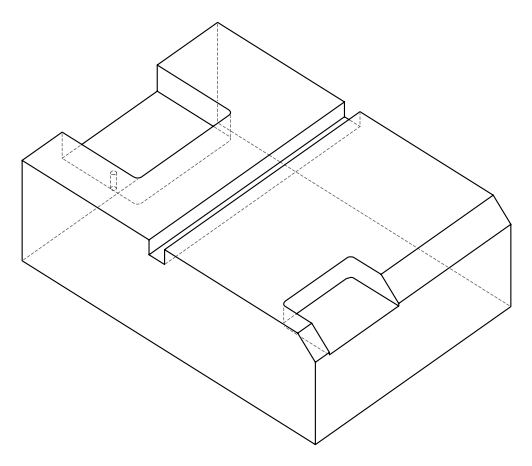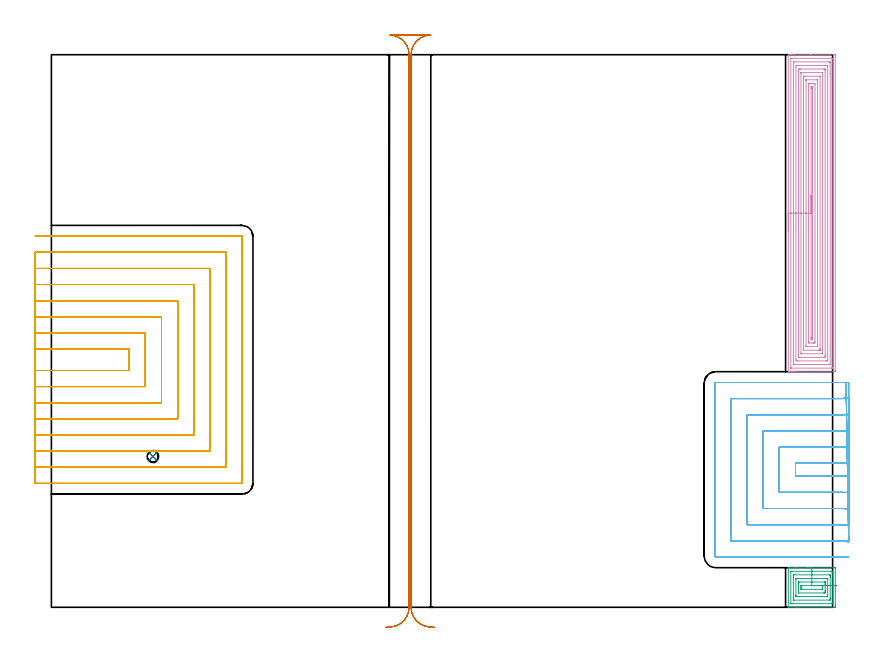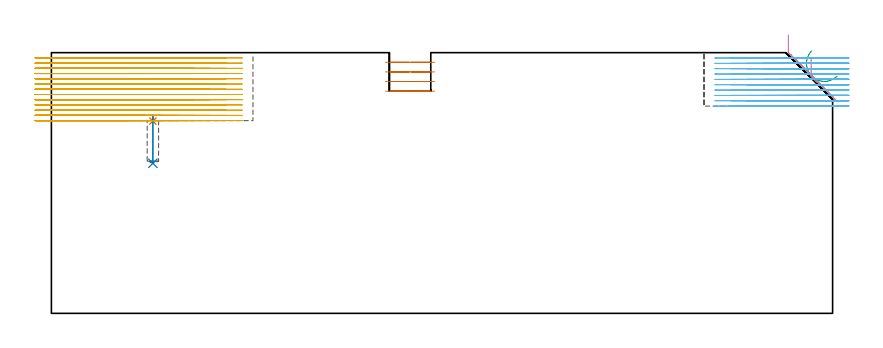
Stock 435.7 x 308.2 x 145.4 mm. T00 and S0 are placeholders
(PLAN: 7 operations, 4 tool changes, 131.5 min)
(1 SPOT_DRILL | STEP1POCKET | NXT0321_9005460120000 | 0.04 min | 4146 mm3)
(2 DRILL_BLIND_HOLE_INTO_CENTER | STEP1POCKET | NXT0301_035 | 0.11 min | 748 mm3)
(3 AREA_MILL | FG_CHAMFER_SURFACE | UGT0205_001 | 2.05 min | 10461 mm3)
(4 AREA_MILL_1 | FG_CHAMFER_SURFACE_1 | UGT0205_001 | 14.42 min | 63555 mm3)
(5 MILL_SLOT | SLOT_PARTIAL_RECTANGULAR | NXT0201_011 | Follow Part, ap 3, ae 75% | 79.08 min | 633876 mm3)
(6 MILL_SLOT_1 | SLOT_PARTIAL_RECTANGULAR_1 | NXT0201_011 | Follow Part, ap 3, ae 75% | 30.05 min | 227278 mm3)
(7 MILL_RECTANGULAR_SLOT | SLOT_RECTANGULAR | UGT0201_105 | Follow Part, ap 5.5, ae 75% | 5.75 min | 153091 mm3)
(TOOL NXT0321_9005460120000 | NC Spot Drill, 142deg, 12mm, Carbide, Uncoated | D12 PA142 FL30 Z2)
(TOOL NXT0301_035 | Carbide Drill 6.4mm [860.1-0640-032A1-MM 2214] | D6.4 PA140 FL53 Z2)
(TOOL UGT0205_001 | Chamfer Mill 20 x 3 x 45 deg. | D20 FL50 Z2)
(TOOL NXT0201_011 | ENDMILL 12mm [2P460-1200-NA 1630] | D12 FL38 Z6)
(TOOL UGT0201_105 | End Mill 22 mm | D22 FL25 Z2)
(OP 1 SPOT_DRILL)
G17 G21 G94 G90
T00 M6
G54
G17 G0 G90 X56.6 Y84.1 S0 M3
G43 Z155.4 H0
G94 G81 G98 Z107.225 F250. R110.5
G80
M5
M2
(OP 2 DRILL_BLIND_HOLE_INTO_CENTER)
G17 G21 G94 G90
T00 M6
G54
G17 G0 G90 X56.6 Y84.1 S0 M3
G43 Z155.4 H1
G94 G81 G98 Z83.7 F250. R109.5
G80
M5
M2
(OP 3 AREA_MILL)
G17 G21 G94 G90
T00 M6
G54
G17 G0 G90 X424.1 Y22.1 S1061 M3
G43 Z155.4 H0
Z146.438
G94 G1 X423.511 Z145.794 F250.
X422.98 Z145.102
X422.511 Z144.366
X422.108 Z143.593
X421.774 Z142.787
X421.512 Z141.955
X421.323 Z141.103
X421.209 Z140.238
X421.171 Z139.366
X421.209 Z138.495
X421.323 Z137.63
X421.512 Z136.778
X421.774 Z135.946
X422.108 Z135.14
X422.511 Z134.366
X422.98 Z133.631
X423.511 Z132.939
X424.1 Z132.295
X436.594 Z119.801
X437.022 Y22.097 Z119.374
X437.191 Y22.09 Z119.205
X437.199 Y21.922 Z119.199
X437.2 Y21.637 Z119.2
Y0.746
X437.198 Y0.463 Z119.202
X437.191 Y0.005 Z119.205
X437.061 Y0.002 Z119.335
X436.594 Y0. Z119.801
X416.536 Z139.858
X416.068 Z140.325
X415.219 Z141.18
X411.044 Z145.355
X411.007 Y0.003 Z145.391
X411.004 Y0.007 Z145.394
X411. Y0.021 Z145.4
Y22.078
X411.004 Y22.093 Z145.394
X411.006 Y22.097 Z145.391
X411.059 Y22.1 Z145.34
X415.219 Z141.18
X416.068 Z140.325
X424.1 Z132.295
X424.102 Y21.635 Z132.298
X424.1 Y20.1 Z132.3
X434.81 Z121.59
X435.474 Y20.098 Z120.926
X435.702 Y20.093 Z120.698
X435.772 Y20.09 Z120.628
X435.78 Y19.955 Z120.62
X435.784 Y19.873 Z120.616
X435.785 Y19.79 Z120.615
Y2.227
Y2.146
X435.781 Y2.062 Z120.619
X435.779 Y2.015 Z120.621
X435.758 Y2.01 Z120.642
X435.702 Y2.007 Z120.698
X435.039 Y2. Z121.361
X413.39 Z143.01
X412.726 Y2.002 Z143.674
X412.498 Y2.007 Z143.902
X412.428 Y2.01 Z143.972
X412.42 Y2.145 Z143.98
X412.416 Y2.227 Z143.984
X412.415 Y2.309 Z143.985
Y19.873
Y19.954
X412.418 Y20.038 Z143.982
X412.421 Y20.085 Z143.979
X412.442 Y20.09 Z143.958
X412.498 Y20.093 Z143.902
X413.161 Y20.1 Z143.239
X424.1 Z132.3
Y18.1
X433.925 Z122.475
X434.35 Y18.09 Z122.05
X434.365 Y17.956 Z122.035
X434.369 Y17.662 Z122.031
X434.371 Y17.226 Z122.029
Y16.777
Y5.307
X434.369 Y4.874 Z122.031
X434.365 Y4.432 Z122.035
X434.352 Y4.01 Z122.048
X433.909 Y4. Z122.491
X414.275 Z142.125
X413.85 Y4.01 Z142.55
X413.836 Y4.144 Z142.564
X413.831 Y4.438 Z142.569
X413.829 Y4.874 Z142.571
Y5.323
Y16.793
X413.831 Y17.226 Z142.569
X413.835 Y17.668 Z142.565
X413.848 Y18.09 Z142.552
X414.291 Y18.1 Z142.109
X424.1 Z132.3
Y16.1
X432.379 Z124.021
X432.861 Y16.097 Z123.539
X432.911 Y16.095 Z123.489
X432.943 Y16.091 Z123.457
X432.95 Y16.063 Z123.45
X432.954 Y15.886 Z123.446
X432.957 Y15.528 Z123.443
Y15.461
Y6.639
X432.955 Y6.231 Z123.445
X432.952 Y6.028 Z123.448
X432.951 Y6.011 Z123.449
X432.927 Y6.007 Z123.473
X432.87 Y6.002 Z123.53
X432.778 Y6. Z123.622
X415.821 Z140.579
X415.339 Y6.003 Z141.061
X415.289 Y6.005 Z141.111
X415.257 Y6.009 Z141.143
X415.25 Y6.037 Z141.15
X415.246 Y6.214 Z141.154
X415.243 Y6.572 Z141.157
Y6.639
Y15.461
X415.245 Y15.869 Z141.155
X415.248 Y16.072 Z141.152
X415.249 Y16.089 Z141.151
X415.273 Y16.093 Z141.127
X415.33 Y16.098 Z141.07
X415.422 Y16.1 Z140.978
X424.1 Z132.3
Y14.1
X431.376 Y14.099 Z125.024
X431.484 Y14.097 Z124.916
X431.518 Y14.094 Z124.882
X431.533 Y14.091 Z124.867
X431.536 Y14.08 Z124.864
X431.539 Y13.997 Z124.861
X431.542 Y13.697 Z124.858
X431.543 Y13.397 Z124.857
Y12.815
Y9.285
Y8.986
X431.541 Y8.403 Z124.859
X431.539 Y8.107 Z124.861
X431.536 Y8.013 Z124.864
X431.443 Y8.009 Z124.957
X431.24 Y8.005 Z125.16
X430.755 Y8. Z125.645
X416.824 Y8.001 Z139.576
X416.716 Y8.003 Z139.684
X416.682 Y8.006 Z139.718
X416.667 Y8.009 Z139.733
X416.664 Y8.02 Z139.736
X416.661 Y8.103 Z139.739
X416.658 Y8.403 Z139.742
X416.657 Y8.703 Z139.743
Y9.285
Y12.815
Y13.114
X416.659 Y13.697 Z139.741
X416.661 Y13.992 Z139.739
X416.664 Y14.087 Z139.736
X416.757 Y14.091 Z139.643
X416.96 Y14.095 Z139.44
X417.445 Y14.1 Z138.955
X424.1 Z132.3
Y12.1
X429.455 Z126.945
X429.624 Y12.098 Z126.776
X429.964 Y12.09 Z126.436
X430.123 Y12.077 Z126.277
X430.125 Y12.027 Z126.275
X430.128 Y11.932 Z126.272
X430.129 Y11.266 Z126.271
Y11.05
X430.128 Y10.384 Z126.272
X430.126 Y10.168 Z126.274
X430.122 Y10.011 Z126.278
X429.794 Y10.003 Z126.606
X429.624 Y10. Z126.776
X418.745 Z137.655
X418.576 Y10.002 Z137.824
X418.237 Y10.01 Z138.163
X418.077 Y10.023 Z138.323
X418.075 Y10.073 Z138.325
X418.072 Y10.168 Z138.328
X418.071 Y10.834 Z138.329
Y11.05
X418.072 Y11.716 Z138.328
X418.074 Y11.932 Z138.326
X418.078 Y12.089 Z138.322
X418.406 Y12.097 Z137.994
X418.576 Y12.1 Z137.824
X424.1 Z132.3
X424.743 Z131.711
X425.435 Z131.18
X426.171 Z130.711
X426.945 Z130.308
X427.751 Z129.974
X428.583 Z129.712
X429.435 Z129.523
X430.299 Z129.409
X431.171 Z129.371
X432.043 Z129.409
X432.908 Z129.523
X433.759 Z129.712
X434.591 Z129.974
X435.397 Z130.308
X436.171 Z130.711
X436.907 Z131.18
X437.599 Z131.711
X438.242 Z132.3
G0 Z155.4
M5
M2
(OP 4 AREA_MILL_1)
G17 G21 G94 G90
T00 M6
G54
G17 G0 G90 X411. Y209.8 S1061 M3
G43 Z155.4 H0
G94 G1 Y209.838 Z154.528 F250.
Y209.952 Z153.663
Y210.141 Z152.812
Y210.403 Z151.98
Y210.737 Z151.174
Y211.14 Z150.4
Y211.608 Z149.664
Y212.14 Z148.972
Y212.729 Z148.329
Y213.372 Z147.739
Y214.064 Z147.208
Y214.8 Z146.74
Y215.574 Z146.337
Y216.38 Z146.003
Y217.212 Z145.741
Y218.063 Z145.552
Y218.928 Z145.438
Y219.8 Z145.4
Y308.054
X411.003 Y308.19 Z145.388
X411.05 Y308.193 Z145.342
X411.396 Y308.2 Z145.003
X411.914 Z144.485
X412.498 Z143.897
X413.682 Z142.715
X414.283 Z142.111
X423.652 Z132.745
X436.594 Z119.803
X436.897 Y308.198 Z119.5
X437.192 Y308.19 Z119.206
X437.199 Y307.896 Z119.199
X437.2 Y132.278 Z119.2
X437.198 Y131.991 Z119.202
X437.191 Y131.407 Z119.206
X437.183 Y131.404 Z119.214
X436.594 Y131.4 Z119.803
X415.768 Z140.628
X414.283 Z142.111
X413.682 Z142.715
X413.39 Z143.006
X412.79 Z143.606
X412.498 Z143.897
X411.914 Z144.485
X411.396 Z145.003
X411.052 Z145.339
X411.039 Y131.402 Z145.352
X411.003 Y131.41 Z145.388
X411. Y131.546 Z145.4
Y219.8
X412.414 Z143.986
Y305.909
X412.415 Y305.993 Z143.985
X412.42 Y306.16 Z143.98
X412.423 Y306.192 Z143.977
X412.429 Y306.195 Z143.971
X412.451 Y306.198 Z143.949
X412.498 Y306.199 Z143.902
X413.016 Y306.2 Z143.384
X435.328 Y306.199 Z121.072
X435.702 Y306.193 Z120.698
X435.754 Y306.19 Z120.646
X435.779 Y306.181 Z120.621
X435.782 Y306.076 Z120.618
X435.785 Y305.909 Z120.615
X435.786 Y133.691 Z120.614
X435.785 Y133.607 Z120.615
X435.78 Y133.44 Z120.62
X435.777 Y133.408 Z120.623
X435.771 Y133.405 Z120.629
X435.749 Y133.402 Z120.651
X435.702 Y133.4 Z120.698
X435.184 Z121.216
X412.872 Y133.401 Z143.528
X412.498 Y133.407 Z143.902
X412.446 Y133.41 Z143.954
X412.421 Y133.42 Z143.979
X412.418 Y133.524 Z143.982
X412.415 Y133.691 Z143.985
X412.414 Y219.8 Z143.986
X413.828 Z142.572
X413.829 Y304.043 Z142.571
X413.83 Y304.156 Z142.57
X413.832 Y304.183 Z142.568
X413.834 Y304.189 Z142.566
X413.863 Y304.193 Z142.537
X413.968 Y304.198 Z142.432
X414.126 Y304.2 Z142.274
X414.283 Z142.117
X433.76 Z122.64
X433.917 Y304.198 Z122.483
X434.075 Y304.195 Z122.325
X434.365 Y304.184 Z122.035
X434.367 Y304.043 Z122.033
X434.371 Y303.59 Z122.029
X434.372 Y297.488 Z122.028
X434.371 Y135.557 Z122.029
X434.37 Y135.444 Z122.03
X434.368 Y135.417 Z122.032
X434.366 Y135.411 Z122.034
X434.337 Y135.407 Z122.063
X434.232 Y135.402 Z122.168
X434.074 Y135.4 Z122.326
X433.917 Z122.483
X414.44 Z141.96
X414.283 Y135.402 Z142.117
X414.126 Y135.405 Z142.274
X413.835 Y135.416 Z142.565
X413.833 Y135.557 Z142.567
X413.83 Y136.01 Z142.57
X413.828 Y142.084 Z142.572
Y219.8
X415.243 Z141.157
Y301.368
X415.25 Y302.186 Z141.15
X416.068 Y302.2 Z140.332
X416.128 Z140.272
X432.192 Z124.208
X432.95 Y302.184 Z123.45
X432.957 Y301.435 Z123.443
Y138.232
X432.95 Y137.414 Z123.45
X432.132 Y137.4 Z124.268
X432.072 Z124.328
X416.008 Z140.392
X415.25 Y137.416 Z141.15
X415.243 Y138.164 Z141.157
Y219.8
X416.657 Z139.743
Y298.997
X416.658 Y299.585 Z139.742
X416.66 Y299.885 Z139.74
X416.664 Y300.182 Z139.736
X416.96 Y300.191 Z139.44
X417.24 Y300.198 Z139.16
X417.853 Y300.2 Z138.547
X418.13 Z138.27
X430.624 Z125.776
X431.24 Y300.198 Z125.16
X431.522 Y300.194 Z124.878
X431.537 Y300.185 Z124.863
X431.539 Y300.178 Z124.861
X431.542 Y299.585 Z124.858
X431.543 Y299.282 Z124.857
Y140.603
X431.542 Y140.015 Z124.858
X431.54 Y139.714 Z124.86
X431.536 Y139.418 Z124.864
X431.24 Y139.409 Z125.16
X430.96 Y139.402 Z125.44
X430.347 Y139.4 Z126.053
X430.07 Z126.33
X417.575 Z138.825
X416.96 Y139.402 Z139.44
X416.678 Y139.406 Z139.722
X416.663 Y139.415 Z139.737
X416.661 Y139.422 Z139.739
X416.658 Y140.015 Z139.742
X416.657 Y140.318 Z139.743
Y219.8
X418.071 Z138.329
X418.072 Y297.802 Z138.328
X418.075 Y298.139 Z138.325
X418.078 Y298.179 Z138.322
X418.08 Y298.19 Z138.32
X418.109 Y298.193 Z138.291
X418.215 Y298.197 Z138.185
X418.348 Y298.2 Z138.052
X429.95 Z126.45
X430.086 Y298.197 Z126.314
X430.115 Y298.194 Z126.285
X430.122 Y298.19 Z126.278
X430.125 Y298.182 Z126.275
X430.127 Y298.15 Z126.273
X430.129 Y298.021 Z126.271
Y297.802
X430.128 Y141.798 Z126.272
X430.125 Y141.461 Z126.275
X430.122 Y141.421 Z126.278
X430.12 Y141.41 Z126.28
X430.091 Y141.407 Z126.309
X429.985 Y141.403 Z126.415
X429.852 Y141.4 Z126.548
X418.25 Z138.15
X418.114 Y141.403 Z138.286
X418.085 Y141.406 Z138.315
X418.078 Y141.41 Z138.322
X418.075 Y141.418 Z138.325
X418.073 Y141.45 Z138.327
X418.071 Y141.579 Z138.329
Y141.798
Y219.8
X419.485 Z136.915
Y295.28
X419.488 Y296.02 Z136.912
X419.49 Y296.167 Z136.91
X419.492 Y296.186 Z136.908
X419.504 Y296.19 Z136.896
X419.548 Y296.195 Z136.852
X419.638 Y296.198 Z136.762
X420.35 Y296.2 Z136.05
X428.623 Y296.199 Z127.778
X428.67 Y296.195 Z127.73
X428.701 Y296.19 Z127.699
X428.708 Y296.185 Z127.692
X428.71 Y296.171 Z127.69
X428.713 Y296.02 Z127.687
X428.714 Y295.868 Z127.686
X428.715 Y144.32 Z127.685
X428.712 Y143.58 Z127.688
X428.71 Y143.433 Z127.69
X428.708 Y143.414 Z127.692
X428.696 Y143.41 Z127.704
X428.652 Y143.405 Z127.748
X428.562 Y143.402 Z127.838
X427.85 Y143.4 Z128.55
X419.578 Y143.401 Z136.822
X419.53 Y143.405 Z136.87
X419.499 Y143.41 Z136.901
X419.492 Y143.415 Z136.908
X419.49 Y143.429 Z136.91
X419.487 Y143.58 Z136.913
X419.486 Y143.732 Z136.914
X419.485 Y219.8 Z136.915
X420.9 Z135.5
Y293.867
X420.902 Y294.042 Z135.498
X420.906 Y294.18 Z135.494
X420.907 Y294.191 Z135.493
X420.915 Y294.194 Z135.485
X420.941 Y294.198 Z135.459
X420.995 Y294.199 Z135.405
X426.814 Y294.2 Z129.586
X427.202 Y294.192 Z129.198
X427.292 Y294.19 Z129.108
X427.296 Y294.131 Z129.104
X427.298 Y294.068 Z129.102
X427.3 Y293.715 Z129.1
Y145.733
X427.298 Y145.558 Z129.102
X427.294 Y145.42 Z129.106
X427.293 Y145.409 Z129.107
X427.285 Y145.406 Z129.115
X427.259 Y145.402 Z129.141
X427.205 Y145.401 Z129.195
X421.386 Y145.4 Z135.014
X420.998 Y145.408 Z135.402
X420.908 Y145.41 Z135.492
X420.904 Y145.469 Z135.496
X420.902 Y145.532 Z135.498
X420.9 Y145.885 Z135.5
Y219.8
X422.314 Z134.086
Y291.562
X422.315 Y292.19 Z134.085
X422.572 Y292.197 Z133.828
X423.208 Y292.2 Z133.192
X423.462 Z132.938
X425.248 Y292.199 Z131.152
X425.885 Y292.19 Z130.515
X425.886 Y291.562 Z130.514
Y148.038
X425.885 Y147.41 Z130.515
X425.628 Y147.403 Z130.772
X424.992 Y147.4 Z131.408
X424.738 Z131.662
X422.952 Y147.401 Z133.448
X422.315 Y147.41 Z134.085
X422.314 Y148.038 Z134.086
Y148.039
Y219.8
X423.728 Z132.672
Y289.259
X423.73 Y289.779 Z132.67
X423.735 Y290.144 Z132.665
X423.738 Y290.19 Z132.662
X423.784 Y290.194 Z132.616
X423.889 Y290.198 Z132.511
X424.1 Y290.2 Z132.3
X424.24 Z132.16
X424.353 Y290.198 Z132.047
X424.427 Y290.194 Z131.973
X424.465 Y290.19 Z131.935
X424.466 Y290.15 Z131.934
X424.47 Y289.779 Z131.93
X424.472 Y289.408 Z131.928
Y288.888
Y150.341
X424.47 Y149.821 Z131.93
X424.465 Y149.456 Z131.935
X424.462 Y149.41 Z131.938
X424.416 Y149.406 Z131.984
X424.311 Y149.402 Z132.089
X424.1 Y149.4 Z132.3
X423.96 Z132.44
X423.847 Y149.402 Z132.553
X423.773 Y149.406 Z132.627
X423.735 Y149.41 Z132.665
X423.734 Y149.45 Z132.666
X423.73 Y149.821 Z132.67
X423.728 Y150.192 Z132.672
Y150.712
Y219.8
Y220.672 Z132.71
Y221.536 Z132.824
Y222.388 Z133.013
Y223.22 Z133.275
Y224.026 Z133.609
Y224.8 Z134.012
Y225.536 Z134.481
Y226.228 Z135.012
Y226.871 Z135.601
Y227.46 Z136.244
Y227.991 Z136.936
Y228.46 Z137.672
Y228.863 Z138.446
Y229.197 Z139.252
Y229.459 Z140.084
Y229.648 Z140.936
Y229.762 Z141.8
Y229.8 Z142.672
G0 Z155.4
M5
M2
(OP 5 MILL_SLOT)
G17 G21 G94 G90
T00 M6
G54
G17 G0 G90 X-9. Y132.1 S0 M3
G43 Z155.4 H1
Z142.485
G94 G1 X-6. F250.
X43.4 F500.
Y144.
X-6.
X-9. F250.
Y123.1
X-6.
X52.4 F500.
Y153.
X-6.
X-9. F250.
Y114.1
X-6.
X61.4 F500.
Y162.
X-6.
X-9. F250.
Y105.1
X-6.
X70.4 F500.
Y171.
X-6.
X-9. F250.
Y96.1
X-6.
X79.4 F500.
Y180.
X-6.
X-9. F250.
Y87.1
X-6.
X88.4 F500.
Y189.
X-6.
X-9. F250.
Y78.1
X-6.
X97.4 F500.
Y198.
X-6.
X-9. F250.
Y69.1
X-6.
X106.2 F500.
G3 X106.4 Y69.3 R0.2
G1 Y206.8
G3 X106.2 Y207. R0.2
G1 X-6.
X-9. F250.
G0 Y132.1 Z139.569
G1 X-6.
X43.4 F500.
Y144.
X-6.
X-9. F250.
Y123.1
X-6.
X52.4 F500.
Y153.
X-6.
X-9. F250.
Y114.1
X-6.
X61.4 F500.
Y162.
X-6.
X-9. F250.
Y105.1
X-6.
X70.4 F500.
Y171.
X-6.
X-9. F250.
Y96.1
X-6.
X79.4 F500.
Y180.
X-6.
X-9. F250.
Y87.1
X-6.
X88.4 F500.
Y189.
X-6.
X-9. F250.
Y78.1
X-6.
X97.4 F500.
Y198.
X-6.
X-9. F250.
Y69.1
X-6.
X106.2 F500.
G3 X106.4 Y69.3 R0.2
G1 Y206.8
G3 X106.2 Y207. R0.2
G1 X-6.
X-9. F250.
G0 Y132.1 Z136.654
G1 X-6.
X43.4 F500.
Y144.
X-6.
X-9. F250.
Y123.1
X-6.
X52.4 F500.
Y153.
X-6.
X-9. F250.
Y114.1
X-6.
X61.4 F500.
Y162.
X-6.
X-9. F250.
Y105.1
X-6.
X70.4 F500.
Y171.
X-6.
X-9. F250.
Y96.1
X-6.
X79.4 F500.
Y180.
X-6.
X-9. F250.
Y87.1
X-6.
X88.4 F500.
Y189.
X-6.
X-9. F250.
Y78.1
X-6.
X97.4 F500.
Y198.
X-6.
X-9. F250.
Y69.1
X-6.
X106.2 F500.
G3 X106.4 Y69.3 R0.2
G1 Y206.8
G3 X106.2 Y207. R0.2
G1 X-6.
X-9. F250.
G0 Y132.1 Z133.738
G1 X-6.
X43.4 F500.
Y144.
X-6.
X-9. F250.
Y123.1
X-6.
X52.4 F500.
Y153.
X-6.
X-9. F250.
Y114.1
X-6.
X61.4 F500.
Y162.
X-6.
X-9. F250.
Y105.1
X-6.
X70.4 F500.
Y171.
X-6.
X-9. F250.
Y96.1
X-6.
X79.4 F500.
Y180.
X-6.
X-9. F250.
Y87.1
X-6.
X88.4 F500.
Y189.
X-6.
X-9. F250.
Y78.1
X-6.
X97.4 F500.
Y198.
X-6.
X-9. F250.
Y69.1
X-6.
X106.2 F500.
G3 X106.4 Y69.3 R0.2
G1 Y206.8
G3 X106.2 Y207. R0.2
G1 X-6.
X-9. F250.
G0 Y132.1 Z130.823
G1 X-6.
X43.4 F500.
Y144.
X-6.
X-9. F250.
Y123.1
X-6.
X52.4 F500.
Y153.
X-6.
X-9. F250.
Y114.1
X-6.
X61.4 F500.
Y162.
X-6.
X-9. F250.
Y105.1
X-6.
X70.4 F500.
Y171.
X-6.
X-9. F250.
Y96.1
X-6.
X79.4 F500.
Y180.
X-6.
X-9. F250.
Y87.1
X-6.
X88.4 F500.
Y189.
X-6.
X-9. F250.
Y78.1
X-6.
X97.4 F500.
Y198.
X-6.
X-9. F250.
Y69.1
X-6.
X106.2 F500.
G3 X106.4 Y69.3 R0.2
G1 Y206.8
G3 X106.2 Y207. R0.2
G1 X-6.
X-9. F250.
G0 Y132.1 Z127.908
G1 X-6.
X43.4 F500.
Y144.
X-6.
X-9. F250.
Y123.1
X-6.
X52.4 F500.
Y153.
X-6.
X-9. F250.
Y114.1
X-6.
X61.4 F500.
Y162.
X-6.
X-9. F250.
Y105.1
X-6.
X70.4 F500.
Y171.
X-6.
X-9. F250.
Y96.1
X-6.
X79.4 F500.
Y180.
X-6.
X-9. F250.
Y87.1
X-6.
X88.4 F500.
Y189.
X-6.
X-9. F250.
Y78.1
X-6.
X97.4 F500.
Y198.
X-6.
X-9. F250.
Y69.1
X-6.
X106.2 F500.
G3 X106.4 Y69.3 R0.2
G1 Y206.8
G3 X106.2 Y207. R0.2
G1 X-6.
X-9. F250.
G0 Y132.1 Z124.992
G1 X-6.
X43.4 F500.
Y144.
X-6.
X-9. F250.
Y123.1
X-6.
X52.4 F500.
Y153.
X-6.
X-9. F250.
Y114.1
X-6.
X61.4 F500.
Y162.
X-6.
X-9. F250.
Y105.1
X-6.
X70.4 F500.
Y171.
X-6.
X-9. F250.
Y96.1
X-6.
X79.4 F500.
Y180.
X-6.
X-9. F250.
Y87.1
X-6.
X88.4 F500.
Y189.
X-6.
X-9. F250.
Y78.1
X-6.
X97.4 F500.
Y198.
X-6.
X-9. F250.
Y69.1
X-6.
X106.2 F500.
G3 X106.4 Y69.3 R0.2
G1 Y206.8
G3 X106.2 Y207. R0.2
G1 X-6.
X-9. F250.
G0 Y132.1 Z122.077
G1 X-6.
X43.4 F500.
Y144.
X-6.
X-9. F250.
Y123.1
X-6.
X52.4 F500.
Y153.
X-6.
X-9. F250.
Y114.1
X-6.
X61.4 F500.
Y162.
X-6.
X-9. F250.
Y105.1
X-6.
X70.4 F500.
Y171.
X-6.
X-9. F250.
Y96.1
X-6.
X79.4 F500.
Y180.
X-6.
X-9. F250.
Y87.1
X-6.
X88.4 F500.
Y189.
X-6.
X-9. F250.
Y78.1
X-6.
X97.4 F500.
Y198.
X-6.
X-9. F250.
Y69.1
X-6.
X106.2 F500.
G3 X106.4 Y69.3 R0.2
G1 Y206.8
G3 X106.2 Y207. R0.2
G1 X-6.
X-9. F250.
G0 Y132.1 Z119.162
G1 X-6.
X43.4 F500.
Y144.
X-6.
X-9. F250.
Y123.1
X-6.
X52.4 F500.
Y153.
X-6.
X-9. F250.
Y114.1
X-6.
X61.4 F500.
Y162.
X-6.
X-9. F250.
Y105.1
X-6.
X70.4 F500.
Y171.
X-6.
X-9. F250.
Y96.1
X-6.
X79.4 F500.
Y180.
X-6.
X-9. F250.
Y87.1
X-6.
X88.4 F500.
Y189.
X-6.
X-9. F250.
Y78.1
X-6.
X97.4 F500.
Y198.
X-6.
X-9. F250.
Y69.1
X-6.
X106.2 F500.
G3 X106.4 Y69.3 R0.2
G1 Y206.8
G3 X106.2 Y207. R0.2
G1 X-6.
X-9. F250.
G0 Y132.1 Z116.246
G1 X-6.
X43.4 F500.
Y144.
X-6.
X-9. F250.
Y123.1
X-6.
X52.4 F500.
Y153.
X-6.
X-9. F250.
Y114.1
X-6.
X61.4 F500.
Y162.
X-6.
X-9. F250.
Y105.1
X-6.
X70.4 F500.
Y171.
X-6.
X-9. F250.
Y96.1
X-6.
X79.4 F500.
Y180.
X-6.
X-9. F250.
Y87.1
X-6.
X88.4 F500.
Y189.
X-6.
X-9. F250.
Y78.1
X-6.
X97.4 F500.
Y198.
X-6.
X-9. F250.
Y69.1
X-6.
X106.2 F500.
G3 X106.4 Y69.3 R0.2
G1 Y206.8
G3 X106.2 Y207. R0.2
G1 X-6.
X-9. F250.
G0 Y132.1 Z113.331
G1 X-6.
X43.4 F500.
Y144.
X-6.
X-9. F250.
Y123.1
X-6.
X52.4 F500.
Y153.
X-6.
X-9. F250.
Y114.1
X-6.
X61.4 F500.
Y162.
X-6.
X-9. F250.
Y105.1
X-6.
X70.4 F500.
Y171.
X-6.
X-9. F250.
Y96.1
X-6.
X79.4 F500.
Y180.
X-6.
X-9. F250.
Y87.1
X-6.
X88.4 F500.
Y189.
X-6.
X-9. F250.
Y78.1
X-6.
X97.4 F500.
Y198.
X-6.
X-9. F250.
Y69.1
X-6.
X106.2 F500.
G3 X106.4 Y69.3 R0.2
G1 Y206.8
G3 X106.2 Y207. R0.2
G1 X-6.
X-9. F250.
G0 Y132.1 Z110.415
G1 X-6.
X43.4 F500.
Y144.
X-6.
X-9. F250.
Y123.1
X-6.
X52.4 F500.
Y153.
X-6.
X-9. F250.
Y114.1
X-6.
X61.4 F500.
Y162.
X-6.
X-9. F250.
Y105.1
X-6.
X70.4 F500.
Y171.
X-6.
X-9. F250.
Y96.1
X-6.
X79.4 F500.
Y180.
X-6.
X-9. F250.
Y87.1
X-6.
X88.4 F500.
Y189.
X-6.
X-9. F250.
Y78.1
X-6.
X97.4 F500.
Y198.
X-6.
X-9. F250.
Y69.1
X-6.
X106.2 F500.
G3 X106.4 Y69.3 R0.2
G1 Y206.8
G3 X106.2 Y207. R0.2
G1 X-6.
X-9. F250.
G0 Y132.1 Z107.5
G1 X-6.
X43.4 F500.
Y144.
X-6.
X-9. F250.
Y123.1
X-6.
X52.4 F500.
Y153.
X-6.
X-9. F250.
Y114.1
X-6.
X61.4 F500.
Y162.
X-6.
X-9. F250.
Y105.1
X-6.
X70.4 F500.
Y171.
X-6.
X-9. F250.
Y96.1
X-6.
X79.4 F500.
Y180.
X-6.
X-9. F250.
Y87.1
X-6.
X88.4 F500.
Y189.
X-6.
X-9. F250.
Y78.1
X-6.
X97.4 F500.
Y198.
X-6.
X-9. F250.
Y69.1
X-6.
X106.2 F500.
G3 X106.4 Y69.3 R0.2
G1 Y206.8
G3 X106.2 Y207. R0.2
G1 X-6.
X-9. F250.
G0 Z155.4
M5
M2
(OP 6 MILL_SLOT_1)
G17 G21 G94 G90
T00 M6
G54
G17 G0 G90 X444.698 Y80.528 S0 M3
G43 Z155.4 H1
Z142.42
G94 G1 X441.7 Y80.426 F250.
G2 X440.172 Y80.4 R45. F500.
G1 X415.
Y73.1
X440.172
G2 X441.7 Y73.074 R45.
G1 X444.698 Y72.972 F250.
X444.697 Y89.56
X441.7 Y89.432
G2 X440.172 Y89.4 R36. F500.
G1 X406.
Y64.1
X440.172
G2 X441.7 Y64.068 R36.
G1 X444.697 Y63.94 F250.
X444.695 Y98.613
X441.7 Y98.443
G2 X440.172 Y98.4 R27. F500.
G1 X397.
Y55.1
X440.172
G2 X441.7 Y55.057 R27.
G1 X444.695 Y54.887 F250.
X444.689 Y107.72
X441.7 Y107.465
G2 X440.172 Y107.4 R18. F500.
G1 X388.
Y46.1
X440.172
G2 X441.7 Y46.035 R18.
G1 X444.689 Y45.78 F250.
X444.656 Y117.04
X441.7 Y116.531
G2 X440.172 Y116.4 R9. F500.
G1 X379.
Y37.1
X440.172
G2 X441.7 Y36.969 R9.
G1 X444.656 Y36.46 F250.
X443.172 Y125.4
X440.172
X370.7 F500.
G3 X370. Y124.7 R0.7
G1 Y28.8
G3 X370.7 Y28.1 R0.7
G1 X440.172
X443.172 F250.
G0 X444.698 Y80.528 Z139.44
G1 X441.7 Y80.426
G2 X440.172 Y80.4 R45. F500.
G1 X415.
Y73.1
X440.172
G2 X441.7 Y73.074 R45.
G1 X444.698 Y72.972 F250.
X444.697 Y89.56
X441.7 Y89.432
G2 X440.172 Y89.4 R36. F500.
G1 X406.
Y64.1
X440.172
G2 X441.7 Y64.068 R36.
G1 X444.697 Y63.94 F250.
X444.695 Y98.613
X441.7 Y98.443
G2 X440.172 Y98.4 R27. F500.
G1 X397.
Y55.1
X440.172
G2 X441.7 Y55.057 R27.
G1 X444.695 Y54.887 F250.
X444.689 Y107.72
X441.7 Y107.465
G2 X440.172 Y107.4 R18. F500.
G1 X388.
Y46.1
X440.172
G2 X441.7 Y46.035 R18.
G1 X444.689 Y45.78 F250.
X444.656 Y117.04
X441.7 Y116.531
G2 X440.172 Y116.4 R9. F500.
G1 X379.
Y37.1
X440.172
G2 X441.7 Y36.969 R9.
G1 X444.656 Y36.46 F250.
X443.172 Y125.4
X440.172
X370.7 F500.
G3 X370. Y124.7 R0.7
G1 Y28.8
G3 X370.7 Y28.1 R0.7
G1 X440.172
X443.172 F250.
G0 X444.698 Y80.528 Z136.46
G1 X441.7 Y80.426
G2 X440.172 Y80.4 R45. F500.
G1 X415.
Y73.1
X440.172
G2 X441.7 Y73.074 R45.
G1 X444.698 Y72.972 F250.
X444.697 Y89.56
X441.7 Y89.432
G2 X440.172 Y89.4 R36. F500.
G1 X406.
Y64.1
X440.172
G2 X441.7 Y64.068 R36.
G1 X444.697 Y63.94 F250.
X444.695 Y98.613
X441.7 Y98.443
G2 X440.172 Y98.4 R27. F500.
G1 X397.
Y55.1
X440.172
G2 X441.7 Y55.057 R27.
G1 X444.695 Y54.887 F250.
X444.689 Y107.72
X441.7 Y107.465
G2 X440.172 Y107.4 R18. F500.
G1 X388.
Y46.1
X440.172
G2 X441.7 Y46.035 R18.
G1 X444.689 Y45.78 F250.
X444.656 Y117.04
X441.7 Y116.531
G2 X440.172 Y116.4 R9. F500.
G1 X379.
Y37.1
X440.172
G2 X441.7 Y36.969 R9.
G1 X444.656 Y36.46 F250.
X443.172 Y125.4
X440.172
X370.7 F500.
G3 X370. Y124.7 R0.7
G1 Y28.8
G3 X370.7 Y28.1 R0.7
G1 X440.172
X443.172 F250.
G0 X444.698 Y80.528 Z133.48
G1 X441.7 Y80.426
G2 X440.172 Y80.4 R45. F500.
G1 X415.
Y73.1
X440.17
G2 X441.7 Y73.074 R45.
G1 X444.698 Y72.972 F250.
X444.697 Y89.56
X441.7 Y89.432
G2 X440.172 Y89.4 R36. F500.
G1 X406.
Y64.1
X440.17
G2 X441.7 Y64.067 R36.
G1 X444.697 Y63.94 F250.
X444.695 Y98.613
X441.7 Y98.443
G2 X440.172 Y98.4 R27. F500.
G1 X397.
Y55.1
X440.17
G2 X441.7 Y55.057 R27.
G1 X444.695 Y54.887 F250.
X444.689 Y107.72
X441.7 Y107.465
G2 X440.172 Y107.4 R18. F500.
G1 X388.
Y46.1
X440.17
G2 X441.7 Y46.035 R18.
G1 X444.689 Y45.78 F250.
X444.656 Y117.04
X441.7 Y116.531
G2 X440.172 Y116.4 R9. F500.
G1 X379.
Y37.1
X440.17
G2 X441.7 Y36.969 R9.
G1 X444.656 Y36.459 F250.
X443.172 Y125.4
X440.172
X370.7 F500.
G3 X370. Y124.7 R0.7
G1 Y28.8
G3 X370.7 Y28.1 R0.7
G1 X440.17
X443.17 F250.
G0 X444.698 Y80.528 Z130.5
G1 X441.7 Y80.426
G2 X440.172 Y80.4 R45. F500.
G1 X415.
Y73.1
X440.168
G2 X441.7 Y73.074 R45.
G1 X444.698 Y72.972 F250.
X444.697 Y89.56
X441.7 Y89.432
G2 X440.172 Y89.4 R36. F500.
G1 X406.
Y64.1
X440.168
G2 X441.7 Y64.067 R36.
G1 X444.697 Y63.94 F250.
X444.695 Y98.613
X441.7 Y98.443
G2 X440.172 Y98.4 R27. F500.
G1 X397.
Y55.1
X440.168
G2 X441.7 Y55.056 R27.
G1 X444.695 Y54.886 F250.
X444.689 Y107.72
X441.7 Y107.465
G2 X440.172 Y107.4 R18. F500.
G1 X388.
Y46.1
X440.168
G2 X441.7 Y46.035 R18.
G1 X444.689 Y45.779 F250.
X444.656 Y117.04
X441.7 Y116.531
G2 X440.172 Y116.4 R9. F500.
G1 X379.
Y37.1
X440.168
G2 X441.7 Y36.969 R9.
G1 X444.656 Y36.458 F250.
X443.172 Y125.4
X440.172
X370.7 F500.
G3 X370. Y124.7 R0.7
G1 Y28.8
G3 X370.7 Y28.1 R0.7
G1 X440.168
X443.168 F250.
G0 X444.699 Y80.505 Z127.52
G1 X441.7 Y80.419
G2 X440.4 Y80.4 R45. F500.
G1 X415.
Y73.1
X440.402
G2 X441.7 Y73.081 R45.
G1 X444.699 Y72.995 F250.
X444.698 Y89.532
X441.7 Y89.423
G2 X440.4 Y89.4 R36. F500.
G1 X406.
Y64.1
X440.402
G2 X441.7 Y64.077 R36.
G1 X444.698 Y63.968 F250.
X444.697 Y98.576
X441.7 Y98.431
G2 X440.4 Y98.4 R27. F500.
G1 X397.
Y55.1
X440.402
G2 X441.7 Y55.069 R27.
G1 X444.697 Y54.925 F250.
X444.692 Y107.664
X441.7 Y107.447
G2 X440.4 Y107.4 R18. F500.
G1 X388.
Y46.1
X440.402
G2 X441.7 Y46.053 R18.
G1 X444.692 Y45.837 F250.
X444.669 Y116.928
X441.7 Y116.494
G2 X440.4 Y116.4 R9. F500.
G1 X379.
Y37.1
X440.402
G2 X441.7 Y37.006 R9.
G1 X444.669 Y36.573 F250.
X443.4 Y125.4
X440.4
X370.7 F500.
G3 X370. Y124.7 R0.7
G1 Y28.8
G3 X370.7 Y28.1 R0.7
G1 X440.402
X443.402 F250.
G0 X444.7 Y80.403 Z124.54
G1 X441.7 Y80.4
X441.661 F500.
X415.
Y73.1
X441.662
X441.7
X444.7 Y73.097 F250.
Y89.403
X441.7 Y89.4
X441.661 F500.
X406.
Y64.1
X441.662
X441.7
X444.7 Y64.097 F250.
Y98.404
X441.7 Y98.4
X441.661 F500.
X397.
Y55.1
X441.662
X441.7
X444.7 Y55.096 F250.
Y107.407
X441.7 Y107.4
X441.661 F500.
X388.
Y46.1
X441.662
X441.7
X444.7 Y46.094 F250.
Y116.413
X441.7 Y116.4
X441.661 F500.
X379.
Y37.1
X441.662
X441.7
X444.7 Y37.087 F250.
X444.661 Y125.4
X441.661
X370.7 F500.
G3 X370. Y124.7 R0.7
G1 Y28.8
G3 X370.7 Y28.1 R0.7
G1 X441.662
X444.662 F250.
G0 X444.7 Y80.4 Z121.56
G1 X441.7
X415. F500.
Y73.1
X441.7
X444.7 F250.
Y89.4
X441.7
X406. F500.
Y64.1
X441.7
X444.7 F250.
Y98.4
X441.7
X397. F500.
Y55.1
X441.7
X444.7 F250.
Y107.4
X441.7
X388. F500.
Y46.1
X441.7
X444.7 F250.
Y116.4
X441.7
X379. F500.
Y37.1
X441.7
X444.7 F250.
Y125.4
X441.7
X370.7 F500.
G3 X370. Y124.7 R0.7
G1 Y28.8
G3 X370.7 Y28.1 R0.7
G1 X441.7
X444.7 F250.
G0 Y80.4 Z118.58
G1 X441.7
X415. F500.
Y73.1
X441.7
X444.7 F250.
Y89.4
X441.7
X406. F500.
Y64.1
X441.7
X444.7 F250.
Y98.4
X441.7
X397. F500.
Y55.1
X441.7
X444.7 F250.
Y107.4
X441.7
X388. F500.
Y46.1
X441.7
X444.7 F250.
Y116.4
X441.7
X379. F500.
Y37.1
X441.7
X444.7 F250.
Y125.4
X441.7
X370.7 F500.
G3 X370. Y124.7 R0.7
G1 Y28.8
G3 X370.7 Y28.1 R0.7
G1 X441.7
X444.7 F250.
G0 Y80.4 Z115.6
G1 X441.7
X415. F500.
Y73.1
X441.7
X444.7 F250.
Y89.4
X441.7
X406. F500.
Y64.1
X441.7
X444.7 F250.
Y98.4
X441.7
X397. F500.
Y55.1
X441.7
X444.7 F250.
Y107.4
X441.7
X388. F500.
Y46.1
X441.7
X444.7 F250.
Y116.4
X441.7
X379. F500.
Y37.1
X441.7
X444.7 F250.
Y125.4
X441.7
X370.7 F500.
G3 X370. Y124.7 R0.7
G1 Y28.8
G3 X370.7 Y28.1 R0.7
G1 X441.7
X444.7 F250.
G0 Z155.4
M5
M2
(OP 7 MILL_RECTANGULAR_SLOT)
G17 G21 G94 G90
T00 M6
G54
G17 G0 G90 X213.78 Y-11.191 S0 M3
G43 Z155.4 H0
Z140.025
G94 G1 X210.788 Y-10.97 F250.
G2 X200.6 Y0. R11. F500.
G1 Y308.2
G2 X211.131 Y319.19 R11.
G1 Y319.2
X188.969
Y319.19
G2 X199.5 Y308.2 R11.
G1 Y0.
G2 X189.312 Y-10.97 R11.
G1 X186.32 Y-11.191 F250.
G0 X213.78 Z134.65
G1 X210.788 Y-10.97
G2 X200.6 Y0. R11. F500.
G1 Y308.2
G2 X211.131 Y319.19 R11.
G1 Y319.2
X188.969
Y319.19
G2 X199.5 Y308.2 R11.
G1 Y0.
G2 X189.312 Y-10.97 R11.
G1 X186.32 Y-11.191 F250.
G0 X213.78 Z129.275
G1 X210.788 Y-10.97
G2 X200.6 Y0. R11. F500.
G1 Y308.2
G2 X211.131 Y319.19 R11.
G1 Y319.2
X188.969
Y319.19
G2 X199.5 Y308.2 R11.
G1 Y0.
G2 X189.312 Y-10.97 R11.
G1 X186.32 Y-11.191 F250.
G0 X213.78 Z123.9
G1 X210.788 Y-10.97
G2 X200.6 Y0. R11. F500.
G1 Y308.2
G2 X211.131 Y319.19 R11.
G1 Y319.2
X188.969
Y319.19
G2 X199.5 Y308.2 R11.
G1 Y0.
G2 X189.312 Y-10.97 R11.
G1 X186.32 Y-11.191 F250.
G0 Z155.4
M5
M2
